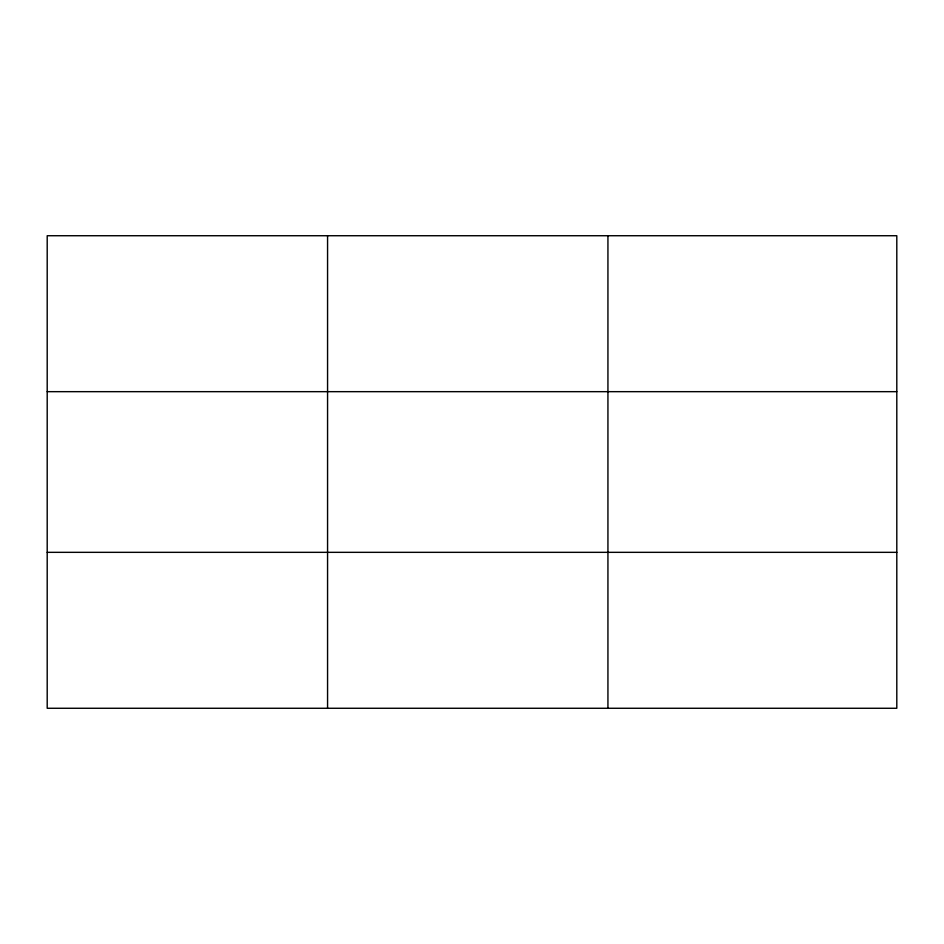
<?xml version="1.0" encoding="UTF-8"?>
<svg xmlns="http://www.w3.org/2000/svg" width="944" height="944" viewBox="0 0 944 944"><rect width="100%" height="100%" fill="white"/><g stroke="black" fill="none" stroke-linecap="round" stroke-linejoin="round"><path stroke-width="1.42" d="M327.568 235.729L327.568 708.271M607.936 235.729L607.936 708.271M896.8 552.334L896.8 708.271L47.2 708.271L47.2 235.729L896.8 235.729L896.8 552.334L47.2 552.334M47.2 391.666L896.8 391.666"/></g></svg>
